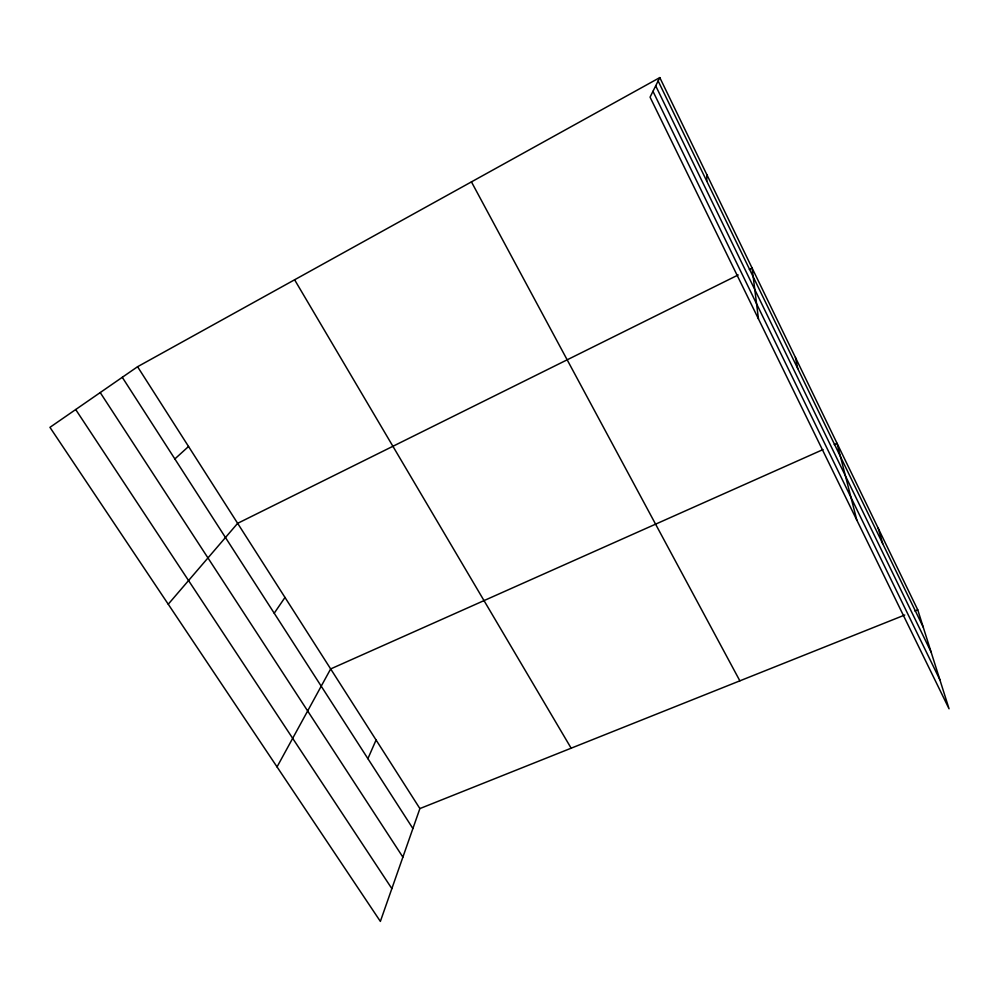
<?xml version="1.0" encoding="UTF-8"?>
<svg xmlns="http://www.w3.org/2000/svg" width="999" height="999" viewBox="0 0 999 999"><rect width="100%" height="100%" fill="white"/><g stroke="black" fill="none" stroke-linecap="round" stroke-linejoin="round"><path stroke-width="1.5" d="M706.705 181.031L706.93 174.85M904.769 615.009L419.892 808.578L380.369 921.403L49.95 427.347L137.575 366.72L659.802 77.597L917.744 609.84L949.05 708.791L650.062 97.165L659.802 77.597M367.894 758.653L376.074 739.997M277.035 766.907L330.657 668.93L823.001 449.575M274.226 613.211L284.99 597.439M168.244 604.22L237.637 523.339L738.199 274.95M174.862 458.941L188.536 446.491M749.325 269.43L752.097 268.057L758.466 318.918M834.227 444.567L837.037 443.319L856.817 520.117M914.859 610.988L917.744 609.84M75.699 409.54L391.858 888.623M100.225 392.57L402.884 857.117M122.278 377.31L412.899 828.533M137.575 366.72L419.892 808.578M294.605 279.782L571.153 748.201M471.441 181.88L739.872 680.843M652.971 91.321L939.834 679.67M658.129 80.944L923.201 627.085M655.694 85.827L931.08 651.985M878.208 528.259L882.691 543.618M795.441 357.467L797.751 368.606"/></g></svg>
